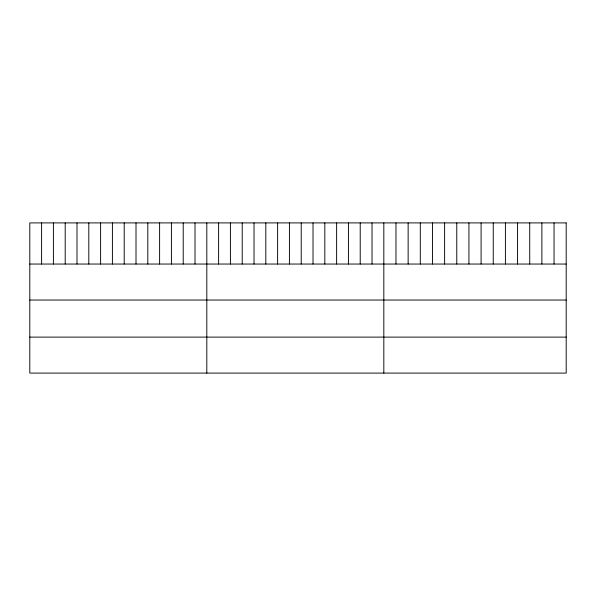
<?xml version="1.0" encoding="UTF-8"?>
<svg xmlns="http://www.w3.org/2000/svg" width="596" height="596" viewBox="0 0 596 596"><rect width="100%" height="100%" fill="white"/><g stroke="black" fill="none" stroke-linecap="round" stroke-linejoin="round"><path stroke-width="0.89" d="M29.8 264.043L566.2 264.043M29.8 300.034L566.2 300.034M29.8 337.113L566.2 337.113M554.042 222.904L554.042 264.043M541.883 222.904L541.883 264.043M529.725 222.904L529.725 264.043M517.566 222.904L517.566 264.043M505.408 222.904L505.408 264.043M493.25 222.904L493.25 264.043M481.091 222.904L481.091 264.043M468.933 222.904L468.933 264.043M456.774 222.904L456.774 264.043M444.616 222.904L444.616 264.043M432.458 222.904L432.458 264.043M420.299 222.904L420.299 264.043M408.141 222.904L408.141 264.043M395.982 222.904L395.982 264.043M383.824 222.904L383.824 373.096M372.023 222.904L372.023 264.043M360.222 222.904L360.222 264.043M348.422 222.904L348.422 264.043M336.621 222.904L336.621 264.043M324.82 222.904L324.82 264.043M313.019 222.904L313.019 264.043M301.218 222.904L301.218 264.043M289.418 222.904L289.418 264.043M277.617 222.904L277.617 264.043M265.816 222.904L265.816 264.043M254.015 222.904L254.015 264.043M242.214 222.904L242.214 264.043M230.414 222.904L230.414 264.043M218.613 222.904L218.613 264.043M206.812 222.904L206.812 373.096M195.011 222.904L195.011 264.043M183.21 222.904L183.21 264.043M171.41 222.904L171.41 264.043M159.609 222.904L159.609 264.043M147.808 222.904L147.808 264.043M136.007 222.904L136.007 264.043M124.206 222.904L124.206 264.043M112.406 222.904L112.406 264.043M100.605 222.904L100.605 264.043M88.804 222.904L88.804 264.043M77.003 222.904L77.003 264.043M65.202 222.904L65.202 264.043M53.402 222.904L53.402 264.043M41.601 222.904L41.601 264.043M566.2 222.904L29.8 222.904L29.8 373.096L566.2 373.096L566.2 222.904"/></g></svg>
